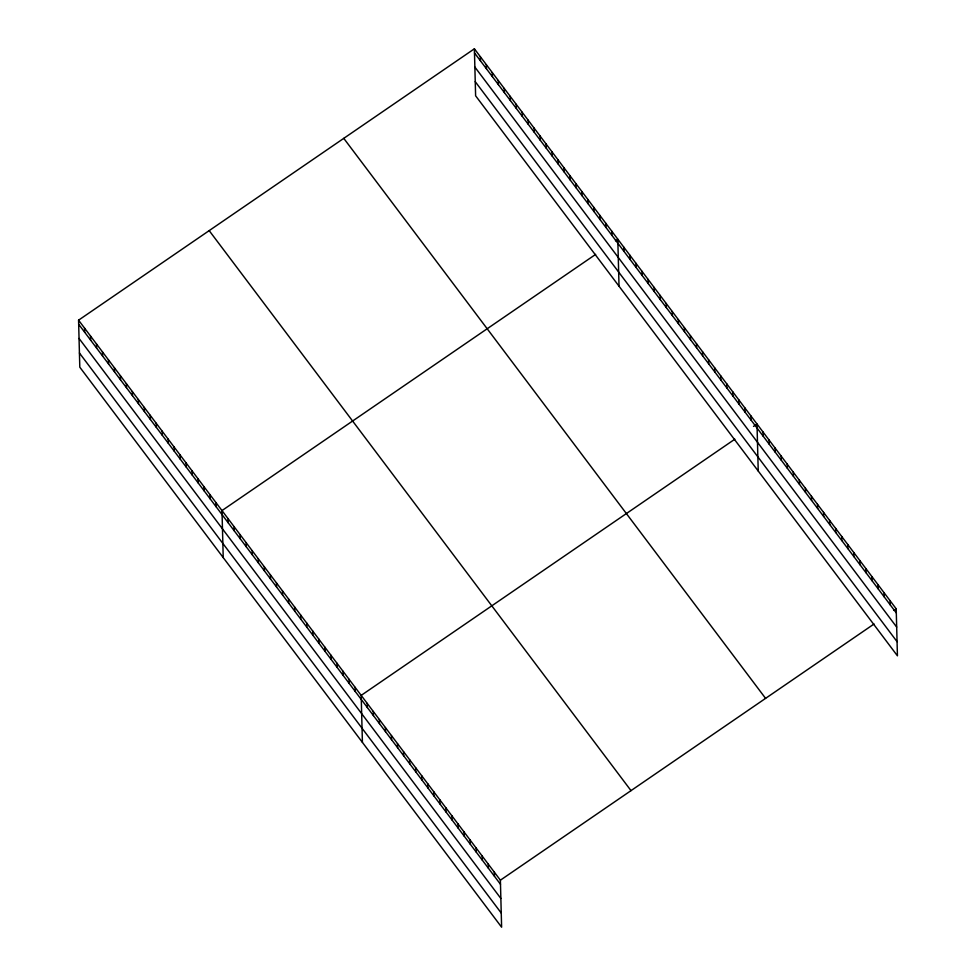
<?xml version="1.0" encoding="UTF-8"?>
<svg xmlns="http://www.w3.org/2000/svg" width="976" height="976" viewBox="0 0 976 976"><rect width="100%" height="100%" fill="white"/><g stroke="black" fill="none" stroke-linecap="round" stroke-linejoin="round"><path stroke-width="1.46" d="M78.568 320.177L500.383 880.193L501.615 927.2L79.8 367.183L78.568 320.177L474.385 48.8L896.2 608.817L897.432 655.823L475.617 95.807L474.385 48.8M595.641 254.394L221.991 510.582L223.223 557.589M615.466 240.804L617.796 239.205L619.028 286.212M734.843 439.2L361.181 695.388L362.413 742.394M753.496 426.414L756.998 424.011L758.23 471.018M500.383 880.193L874.045 624.006M893.87 610.415L896.2 608.817M474.495 52.911L896.31 612.928M474.861 67.063L896.676 627.08M475.239 81.655L897.066 641.671M343.759 138.348L765.587 698.377M209.181 230.617L631.008 790.633M78.678 324.276L500.493 884.293M79.044 338.44L500.859 898.457M79.434 353.019L501.249 913.048M890.149 600.789L890.258 604.888M884.097 592.749L884.207 596.861M878.046 584.709L878.156 588.821M871.995 576.682L872.105 580.781M865.944 568.642L866.054 572.753M859.893 560.614L859.99 564.714M853.841 552.575L853.939 556.674M847.778 544.535L847.888 548.646M841.727 536.507L841.837 540.606M835.676 528.467L835.785 532.579M829.624 520.428L829.734 524.539M823.573 512.4L823.683 516.499M817.522 504.36L817.632 508.472M811.471 496.333L811.581 500.432M805.42 488.293L805.529 492.404M799.368 480.253L799.478 484.364M793.317 472.225L793.427 476.325M787.266 464.186L787.364 468.297M781.215 456.158L781.312 460.257M775.151 448.118L775.261 452.23M769.1 440.078L769.21 444.19M763.049 432.051L763.159 436.15M750.947 415.983L751.056 420.083M744.895 407.944L745.005 412.043M738.844 399.904L738.954 404.015M732.793 391.876L732.903 395.975M726.742 383.836L726.852 387.948M720.691 375.797L720.8 379.908M714.639 367.769L714.749 371.868M708.588 359.729L708.686 363.841M702.537 351.702L702.635 355.801M696.474 343.662L696.583 347.773M690.422 335.622L690.532 339.733M684.371 327.594L684.481 331.694M678.32 319.555L678.43 323.666M672.269 311.527L672.379 315.626M666.218 303.487L666.327 307.599M660.166 295.447L660.276 299.559M654.115 287.42L654.225 291.519M648.064 279.38L648.174 283.491M642.013 271.352L642.123 275.452M635.962 263.313L636.059 267.412M629.91 255.273L630.008 259.384M623.847 247.245L623.957 251.344M611.83 231.275L611.928 235.375M605.852 223.345L605.962 227.445M599.874 215.403L599.984 219.515M593.896 207.473L594.006 211.572M587.918 199.543L588.028 203.642M581.952 191.601L582.05 195.712M575.974 183.671L576.084 187.782M569.996 175.741L570.106 179.84M564.018 167.799L564.128 171.91M558.04 159.869L558.15 163.98M552.062 151.939L552.172 156.038M546.096 144.009L546.194 148.108M540.118 136.067L540.228 140.178M534.14 128.137L534.25 132.248M528.162 120.207L528.272 124.306M522.184 112.264L522.294 116.376M516.219 104.334L516.316 108.446M510.241 96.404L510.35 100.504M504.263 88.462L504.372 92.574M498.285 80.532L498.394 84.644M492.307 72.602L492.416 76.701M486.329 64.672L486.438 68.771M480.363 56.73L480.46 60.841M494.332 872.154L494.442 876.265M488.281 864.126L488.39 868.225M482.229 856.086L482.339 860.198M476.178 848.046L476.288 852.158M470.127 840.019L470.237 844.118M464.076 831.979L464.186 836.09M458.025 823.951L458.134 828.051M451.973 815.912L452.071 820.011M445.922 807.872L446.02 811.983M439.859 799.844L439.969 803.943M433.808 791.804L433.917 795.916M427.756 783.765L427.866 787.876M421.705 775.737L421.815 779.836M415.654 767.697L415.764 771.809M409.603 759.67L409.713 763.769M403.552 751.63L403.661 755.741M397.5 743.59L397.61 747.701M391.449 735.562L391.559 739.662M385.398 727.523L385.508 731.634M379.347 719.495L379.457 723.594M373.296 711.455L373.393 715.567M367.244 703.415L367.342 707.527M355.13 687.348L355.24 691.459M349.079 679.32L349.188 683.42M343.027 671.281L343.137 675.38M336.976 663.241L337.086 667.352M330.925 655.213L331.035 659.312M324.874 647.173L324.984 651.285M318.823 639.134L318.932 643.245M312.771 631.106L312.881 635.205M306.72 623.066L306.83 627.178M300.669 615.039L300.767 619.138M294.618 606.999L294.715 611.11M288.554 598.959L288.664 603.07M282.503 590.931L282.613 595.031M276.452 582.892L276.562 587.003M270.401 574.864L270.511 578.963M264.35 566.824L264.459 570.936M258.298 558.784L258.408 562.896M252.247 550.757L252.357 554.856M246.196 542.717L246.306 546.828M240.145 534.689L240.255 538.789M234.094 526.65L234.203 530.749M228.042 518.61L228.14 522.721M216.013 502.64L216.123 506.751M210.035 494.71L210.145 498.821M204.057 486.78L204.167 490.879M198.079 478.838L198.189 482.949M192.113 470.908L192.211 475.019M186.135 462.978L186.245 467.077M180.157 455.048L180.267 459.147M174.179 447.106L174.289 451.217M168.201 439.176L168.311 443.287M162.223 431.246L162.333 435.345M156.258 423.303L156.355 427.415M150.28 415.373L150.389 419.485M144.302 407.443L144.411 411.543M138.324 399.513L138.433 403.613M132.346 391.571L132.455 395.683M126.38 383.641L126.477 387.753M120.402 375.711L120.512 379.81M114.424 367.769L114.534 371.88M108.446 359.839L108.556 363.95M102.468 351.909L102.578 356.008M96.49 343.967L96.6 348.078M90.524 336.037L90.622 340.148M84.546 328.107L84.656 332.206"/></g></svg>
